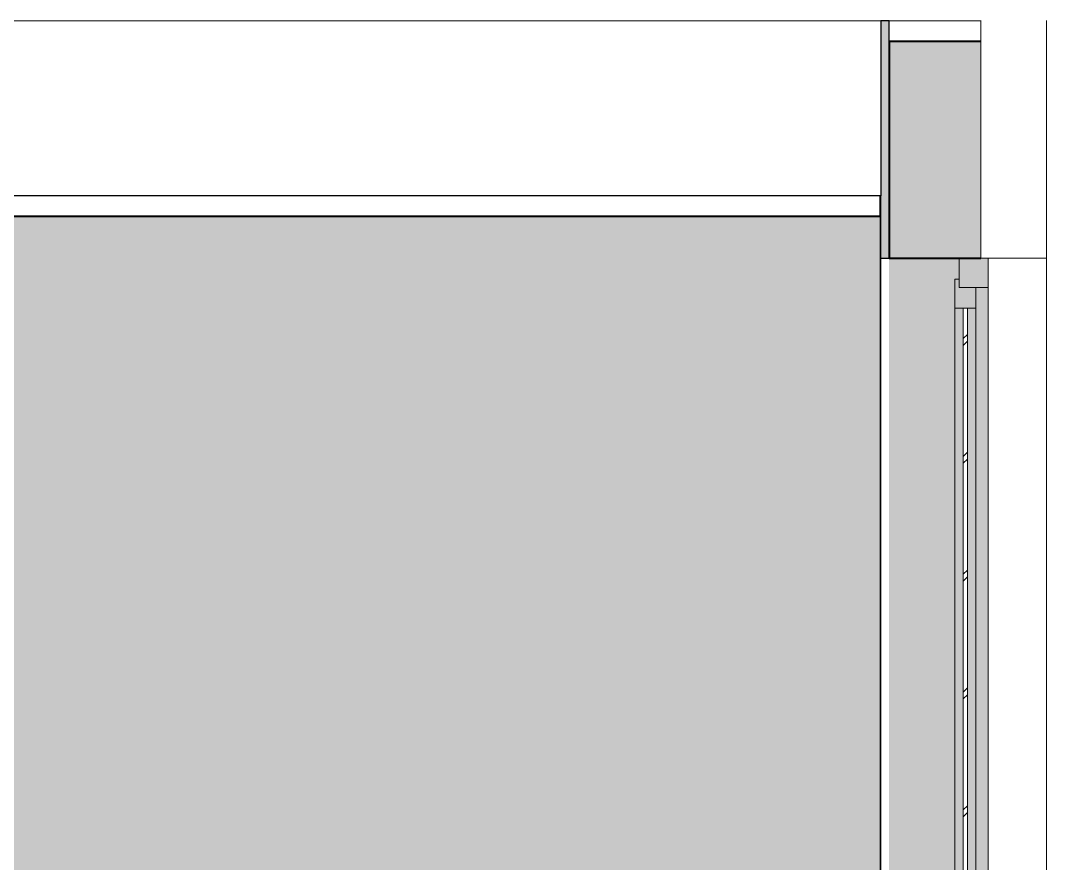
# Model space of a CAD drawing. Header units: millimetres. Extents: x 63201 to 101610, y -2505 to 12270.
# Drawn here: x 86934 to 89397, y 10247 to 12270 of the extents above; entities that cross this region are included whole.
import ezdxf

# ---------------------------------------------------------------- set-up
doc = ezdxf.new("R2010")
doc.units = ezdxf.units.MM
for name, color, linetype, lineweight, true_color in [('A-CLNG-FNSH-1', 7, 'Continuous', 30, 0x3c3c3c), ('A-WALL-4', 7, 'Continuous', 40, 0x3c3c3c), ('A-WALL-5', 7, 'Continuous', 30, 0x3c3c3c), ('A-WALL-FNSH-3', 7, 'Continuous', 30, 0x3c3c3c), ('I-WALL-1', 7, 'Continuous', 9, 0x787878)]:
    doc.layers.add(name, color=color, linetype=linetype, lineweight=lineweight, true_color=true_color)
for name, color, linetype, lineweight in [('A-FLOR', 7, 'Continuous', 9), ('A-GLAZ', 7, 'Continuous', 9), ('A-GLAZ-2', 7, 'Continuous', 18), ('A-WALL', 7, 'Continuous', 9), ('A-WALL-PATT', 7, 'Continuous', 9), ('I-WALL', 7, 'Continuous', 9)]:
    doc.layers.add(name, color=color, linetype=linetype, lineweight=lineweight)

# ---------------------------------------------------------------- blocks, each defined once
blk = doc.blocks.new('120_Окно_СКБ_1Ст - 120_Окно_СКБ_1Ст 900х2500_h_-22445987-Развертка 3_11-2')
at = {"layer": 'A-GLAZ'}
h = blk.add_hatch(color=256, dxfattribs=at)
h.paths.add_polyline_path([(118, 9200), (118, 9204), (48, 9204), (48, 9200), (100, 9200)])
h.paths.add_polyline_path([(96.3, 9220), (118, 9220), (118, 9270), (48, 9270), (48, 9220)])
h.paths.add_polyline_path([(100, 11630), (118, 11630), (118, 11700), (48, 11700), (48, 11630)])
h = blk.add_hatch(color=256, dxfattribs=at)
h.paths.add_polyline_path([(38, 9250), (48, 9250), (48, 9270), (88, 9270), (88, 9320), (38, 9320), (38, 9257.5)])
h.paths.add_polyline_path([(68, 11580), (88, 11580), (88, 11630), (48, 11630), (48, 11650), (38, 11650), (38, 11580), (58, 11580)])
blk.add_hatch(color=256, dxfattribs=at).paths.add_polyline_path([(100, 9270), (118, 9270), (118, 11630), (88, 11630), (88, 9270)])
h = blk.add_hatch(color=256, dxfattribs=at)
h.paths.add_polyline_path([(38, 9320), (58, 9320), (58, 11580), (38, 11580), (38, 9356.3)])
h.paths.add_polyline_path([(88, 9320), (88, 11580), (68, 11580), (68, 9320)])
h = blk.add_hatch(dxfattribs=at)
h.set_pattern_fill('FP_16', color=256, style=0, pattern_type=2)
h.set_pattern_definition([(45, (-25, 25), (-70.7107, 70.7107), [50, -150]), (45, (-75, 0), (-70.7107, 70.7107), [150, -50]), (45, (25, -25), (-70.7107, 70.7107), [50, -150])])
h.paths.add_polyline_path([(68, 9320), (68, 11580), (58, 11580), (58, 9320)])
for p, q in [((118, 9270), (118, 11630)), ((38, 11580), (38, 9320)), ((58, 11580), (58, 9320)), ((68, 11580), (58, 11580)), ((68, 9320), (68, 11580)), ((88, 9320), (88, 11580)), ((58, 9320), (68, 9320))]:
    blk.add_line(p, q, dxfattribs=at)
at = {"layer": 'A-GLAZ-2'}
for p, q in [((118, 11700), (48, 11700)), ((48, 11700), (48, 11630)), ((118, 11630), (118, 11700)), ((38, 11650), (38, 11580)), ((48, 11650), (38, 11650)), ((48, 11630), (48, 11650)), ((88, 11630), (48, 11630)), ((48, 11630), (118, 11630)), ((88, 11580), (88, 11630)), ((38, 11580), (38, 9320)), ((38, 11580), (88, 11580)), ((88, 11580), (88, 9320)), ((88, 9320), (38, 9320)), ((38, 9320), (38, 9250)), ((88, 9270), (88, 9320)), ((48, 9250), (48, 9270)), ((48, 9270), (88, 9270)), ((118, 9270), (48, 9270)), ((48, 9270), (48, 9200)), ((118, 9200), (118, 9270)), ((38, 9250), (48, 9250)), ((48, 9200), (118, 9200))]:
    blk.add_line(p, q, dxfattribs=at)

msp = doc.modelspace()

# ---------------------------------------------------------------- hatches: boundary and pattern name
at = {"layer": 'A-WALL-PATT'}
msp.add_hatch(color=256, dxfattribs=at).paths.add_polyline_path([(81480.5, 10200), (81492, 10200), (81492, 10206), (88987, 10206), (88987, 10200), (88998.5, 10200.3), (88998.5, 11800), (81480.5, 11800), (81480.5, 10327.7)])
at = {"layer": 'I-WALL'}
h = msp.add_hatch(color=256, dxfattribs=at)
h.paths.add_polyline_path([(89082.5, 9200), (89187.5, 9200), (89187.5, 9204), (89019.5, 9204), (89019.5, 9200)])
h.paths.add_polyline_path([(89149.9, 9220), (89187.5, 9220), (89187.5, 9250), (89177.5, 9250), (89177.5, 11650), (89187.5, 11650), (89187.5, 11700), (89019.5, 11700), (89019.5, 9220), (89082.5, 9220)])
at = {"layer": 'I-WALL-1'}
h = msp.add_hatch(dxfattribs=at)
h.set_pattern_fill('FP_18', color=256, style=0, pattern_type=2)
h.set_pattern_definition([(0, (89139.467, 0), (30.48, 7.62), [2.515, -20.345, 2.515, -20.345, -121.92]), (0, (89139.467, 0), (30.48, 7.62), [-45.72, 2.515, -43.205, 2.515, -20.345, -53.34]), (0, (89139.467, 0), (30.48, 7.62), [-114.3, 2.515, -12.725, 2.515, -35.585]), (120, (89150.897, 3.81), (-21.8391136, 22.5864543), [2.515, -20.345, 2.515, -20.345, -121.92]), (120, (89150.897, 3.81), (-21.8391136, 22.5864543), [-45.72, 2.515, -43.205, 2.515, -20.345, -53.34]), (120, (89150.897, 3.81), (-21.8391136, 22.5864543), [-114.3, 2.515, -12.725, 2.515, -35.585]), (240, (89154.707, 19.05), (-8.6408864, -30.2064543), [2.515, -20.345, 2.515, -20.345, -121.92]), (240, (89154.707, 19.05), (-8.6408864, -30.2064543), [-45.72, 2.515, -43.205, 2.515, -20.345, -53.34]), (240, (89154.707, 19.05), (-8.6408864, -30.2064543), [-114.3, 2.515, -12.725, 2.515, -35.585])])
h.paths.add_polyline_path([(88999.5, 8400), (89019.5, 8400), (89019.5, 8664.8), (88999.5, 8664.8), (88999.5, 8407.3)])
h.paths.add_polyline_path([(89019.5, 8684.3), (89019.5, 9200), (88999.5, 9200), (88999.5, 8758.9), (89007.7, 8728.3)])
h.paths.add_polyline_path([(89019.5, 11700), (89019.5, 12270), (88999.5, 12270), (88999.5, 11700)])
h = msp.add_hatch(dxfattribs=at)
h.set_pattern_fill('FP_17', color=256, style=0, pattern_type=2)
h.set_pattern_definition([(45, (89139.467, 0), (-14.25598, 14.25598), []), (45, (89153.723, 0), (-14.25598, 14.25598), [25.202, -5.04, 0.8382, -4.202])])
h.paths.add_polyline_path([(89149.9, 8385), (89239.5, 8385), (89239.5, 9200), (89019.5, 9200), (89019.5, 8684.3), (89024.7, 8664.8), (89019.5, 8664.8), (89019.5, 8395), (89039.5, 8395), (89039.5, 8385), (89060.8, 8385)])
h.paths.add_polyline_path([(89188.5, 11700), (89239.5, 11700), (89239.5, 12220), (89019.5, 12220), (89019.5, 11700)])

# ---------------------------------------------------------------- linework, layer by layer
at = {"layer": 'A-CLNG-FNSH-1'}
for p, q in [((88998.5, 11850), (81480.5, 11850)), ((88998.5, 11800), (88998.5, 11850)), ((88998.5, 11801), (81480.5, 11801)), ((81480.5, 11800), (88998.5, 11800))]:
    msp.add_line(p, q, dxfattribs=at)
at = {"layer": 'A-FLOR'}
for p, q in [((81459.2, 12270), (89239.5, 12270)), ((89239.5, 12270), (89239.5, 12270.5))]:
    msp.add_line(p, q, dxfattribs=at)
at = {"layer": 'A-WALL'}
for p, q in [((89239.5, 11700), (89239.5, 12270.5)), ((89397.5, 12270.5), (89397.5, 8400)), ((89239.5, 11700), (89397.5, 11700))]:
    msp.add_line(p, q, dxfattribs=at)
at = {"layer": 'A-WALL-4'}
for p, q in [((89239.5, 12220), (89019.5, 12220)), ((89019.5, 12220), (89019.5, 11700)), ((89019.5, 11700), (89239.5, 11700))]:
    msp.add_line(p, q, dxfattribs=at)
at = {"layer": 'A-WALL-5'}
for p, q in [((89019.5, 12270), (88999.5, 12270)), ((88999.5, 12270), (88999.5, 11850)), ((89019.5, 12220), (89019.5, 12270)), ((88999.5, 11700), (89019.5, 11700))]:
    msp.add_line(p, q, dxfattribs=at)
at = {"layer": 'A-WALL-FNSH-3'}
for p, q in [((88999.5, 11850), (88998.5, 11850)), ((88999.5, 11700), (88999.5, 11850)), ((88998.5, 11800), (88998.5, 11700)), ((88998.5, 11700), (88999.5, 11700))]:
    msp.add_line(p, q, dxfattribs=at)
at = {"layer": 'I-WALL'}
for p, q in [((88998.5, 10200), (88998.5, 11700)), ((88999.5, 9220), (88999.5, 11700))]:
    msp.add_line(p, q, dxfattribs=at)

# ---------------------------------------------------------------- block references
at = {"layer": 'A-GLAZ'}
msp.add_blockref('120_Окно_СКБ_1Ст - 120_Окно_СКБ_1Ст 900х2500_h_-22445987-Развертка 3_11-2', (89139.5, 0), dxfattribs=at)

doc.saveas('drawing.dxf')
